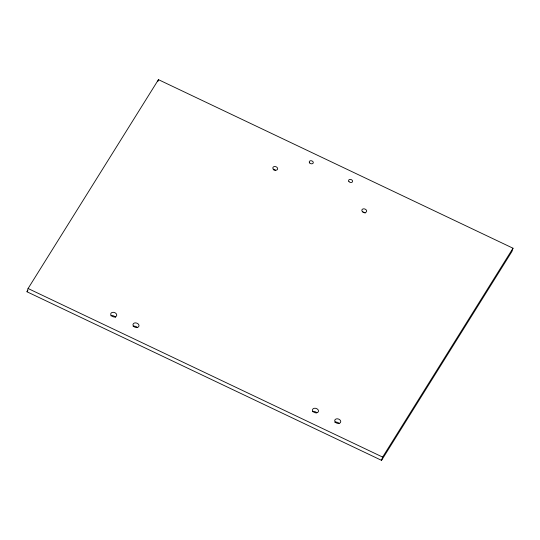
<?xml version="1.0" encoding="UTF-8"?>
<svg xmlns="http://www.w3.org/2000/svg" width="540" height="540" viewBox="0 0 540 540"><rect width="100%" height="100%" fill="white"/><g stroke="black" fill="none" stroke-linecap="round" stroke-linejoin="round"><path stroke-width="0.81" d="M27 291.782L28.08 288.509L158.45 79.65L513 248.218L511.92 251.492L381.55 460.35L27 291.782L27.891 290.351M157.802 81.614L158.45 79.65M381.55 460.35L382.631 457.076L513 248.218M28.08 288.509L382.631 457.076M273.274 169.81A2.484 1.789 18.2 0 1 275.67 170.438M362.894 212.105A2.484 1.789 18.2 0 1 365.121 213.165M110.842 315.799A3.105 2.234 18.2 0 1 115.466 317.48M334.847 422.3A3.105 2.234 18.2 0 1 339.086 423.401M312.599 411.723A3.105 2.234 18.2 0 1 316.838 412.823M133.097 326.376A3.105 2.234 18.2 0 1 137.336 327.483M273.301 169.169A2.484 1.789 18.2 0 0 277.466 169.425A2.484 1.789 18.2 0 0 274.961 166.509A2.484 1.789 18.2 0 0 273.301 169.169M335.306 422.132A3.105 2.234 18.2 0 0 340.517 422.449A3.105 2.234 18.2 0 0 337.385 418.804A3.105 2.234 18.2 0 0 335.306 422.132M362.306 211.491A2.484 1.789 18.2 0 0 366.478 211.748A2.484 1.789 18.2 0 0 363.967 208.832A2.484 1.789 18.2 0 0 362.306 211.491M313.058 411.548A3.105 2.234 18.2 0 0 318.263 411.871A3.105 2.234 18.2 0 0 315.131 408.226A3.105 2.234 18.2 0 0 313.058 411.548M111.301 315.63A3.105 2.234 18.2 0 0 116.512 315.947A3.105 2.234 18.2 0 0 113.38 312.302A3.105 2.234 18.2 0 0 111.301 315.63M133.556 326.207A3.105 2.234 18.2 0 0 138.767 326.531A3.105 2.234 18.2 0 0 135.628 322.88A3.105 2.234 18.2 0 0 133.556 326.207M309.656 162.931A2.066 1.485 18.2 0 0 313.132 163.148A2.066 1.485 18.2 0 0 311.04 160.718A2.066 1.485 18.2 0 0 309.656 162.931M348.968 181.622A2.066 1.485 18.2 0 0 352.445 181.838A2.066 1.485 18.2 0 0 350.352 179.408A2.066 1.485 18.2 0 0 348.968 181.622"/></g></svg>
